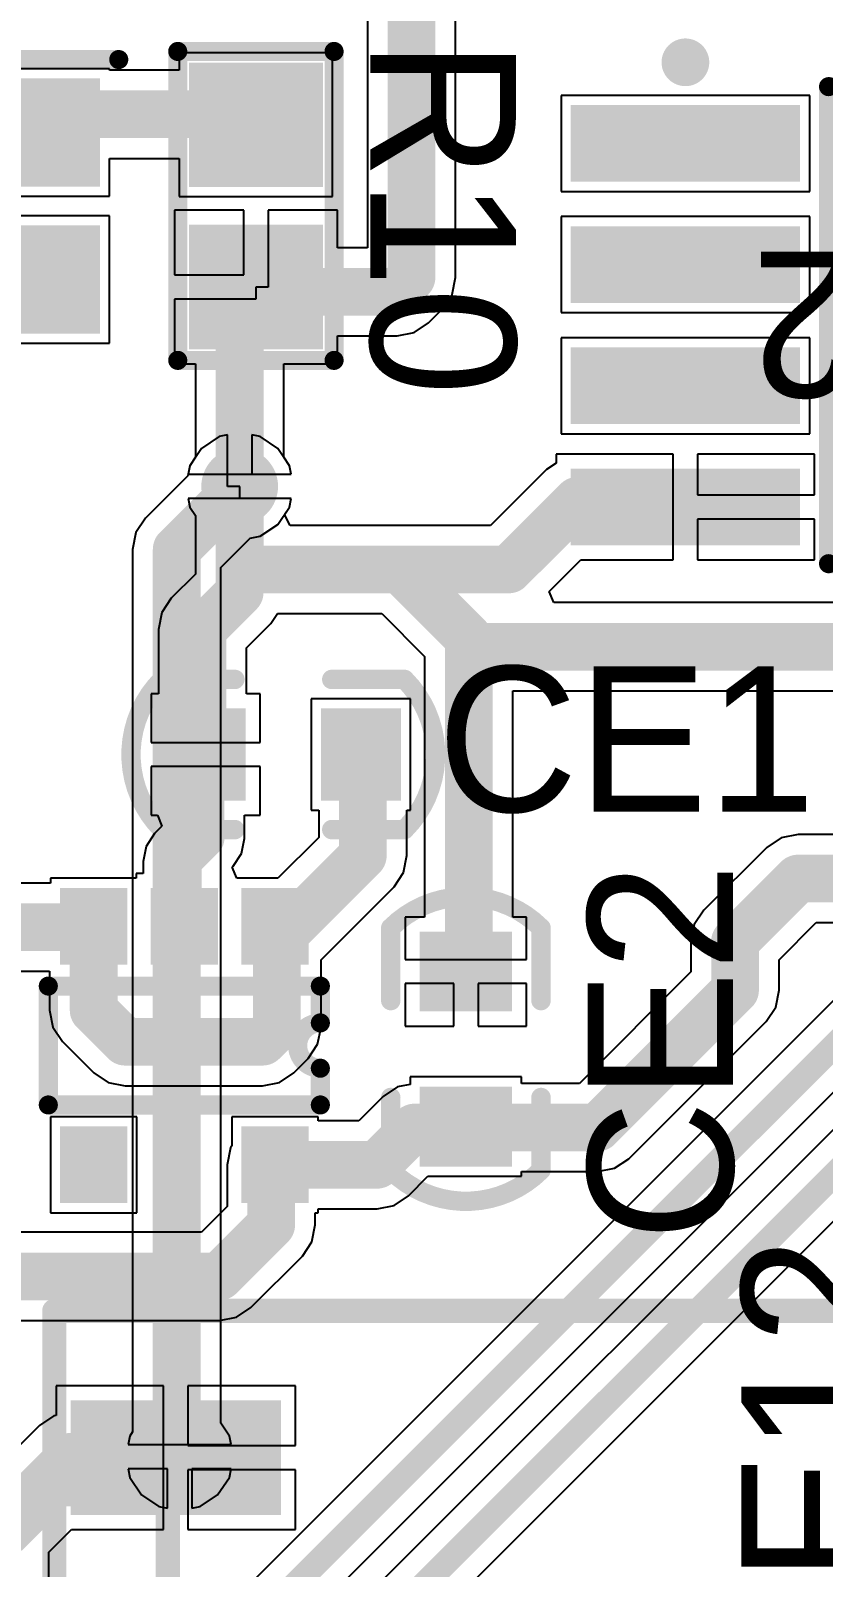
# Model space of a CAD drawing. Extents: x 60 to 151, y 116 to 276.
# Drawn here: x 84.67 to 92.98, y 138.07 to 154.17 of the extents above; entities that cross this region are included whole.
import ezdxf

# ---------------------------------------------------------------- set-up
doc = ezdxf.new("R2010")
doc.units = 0
doc.header["$MEASUREMENT"] = 0
doc.layers.get('0').update_dxf_attribs({"linetype": 'CONTINUOUS'})
for name, color, linetype in [('BOTTOMLAYER', 5, 'CONTINUOUS'), ('BOTTOMSOLDER', 6, 'CONTINUOUS'), ('MECHANICAL13', 56, 'CONTINUOUS'), ('MECHANICAL15', 56, 'CONTINUOUS'), ('MULTILAYER', 9, 'CONTINUOUS'), ('TOPLAYER', 1, 'CONTINUOUS'), ('TOPOVERLAY', 2, 'CONTINUOUS'), ('TOPPASTE', 8, 'CONTINUOUS'), ('TOPSOLDER', 216, 'CONTINUOUS'), ('VIAHOLELAYER', 16, 'CONTINUOUS')]:
    doc.layers.add(name, color=color, linetype=linetype)

# ---------------------------------------------------------------- blocks, each defined once
blk = doc.blocks.new('__8_3')
at = {"layer": 'TOPLAYER'}
for points in [[(-1.605, 3.7), (-2.205, 3.7), (-1.605, 1.5), (-2.205, 1.5)], [(-0.335, 3.7), (-0.935, 3.7), (-0.335, 1.5), (-0.935, 1.5)], [(0.935, 3.7), (0.335, 3.7), (0.935, 1.5), (0.335, 1.5)], [(2.205, 3.7), (1.605, 3.7), (2.205, 1.5), (1.605, 1.5)], [(-1.605, -1.5), (-2.205, -1.5), (-1.605, -3.7), (-2.205, -3.7)], [(-0.335, -1.5), (-0.935, -1.5), (-0.335, -3.7), (-0.935, -3.7)], [(0.935, -1.5), (0.335, -1.5), (0.935, -3.7), (0.335, -3.7)], [(2.205, -1.5), (1.605, -1.5), (2.205, -3.7), (1.605, -3.7)]]:
    blk.add_solid(points, dxfattribs=at)
at = {"layer": 'TOPOVERLAY', "const_width": 0.2}
for points in [[(2.5, 1.1), (-2.5, 1.1)], [(-2.5, 0.367), (-2.5, 1.1)], [(2.5, -1.1), (2.5, 1.1)], [(-2.5, -1.1), (-2.5, -0.367)], [(2.5, -1.1), (-2.5, -1.1)]]:
    blk.add_lwpolyline(points, dxfattribs=at)
at = {"layer": 'TOPOVERLAY'}
for points, const_width in [([(-2.55, 1.1, 1), (-2.45, 1.1, 1)], 0.1), ([(-2.55, 1.1, 1), (-2.45, 1.1, 1)], 0.1), ([(2.45, 1.1, 1), (2.55, 1.1, 1)], 0.1), ([(2.45, 1.1, 1), (2.55, 1.1, 1)], 0.1), ([(-2.55, 0.367, 1), (-2.45, 0.367, 1)], 0.1), ([(-2.55, 0.367, 1), (-2.45, 0.367, 1)], 0.1), ([(-2.55, -0.367, 1), (-2.45, -0.367, 1)], 0.1), ([(-2.55, -0.367, 1), (-2.45, -0.367, 1)], 0.1), ([(-2.55, -1.1, 1), (-2.45, -1.1, 1)], 0.1), ([(-2.55, -1.1, 1), (-2.45, -1.1, 1)], 0.1), ([(2.45, -1.1, 1), (2.55, -1.1, 1)], 0.1), ([(2.45, -1.1, 1), (2.55, -1.1, 1)], 0.1), ([(-2.63, -2.6, 1), (-2.88, -2.6, 1)], 0.25), ([(-2.943, -2.6, 1), (-2.818, -2.6, 1)], 0.125), ([(-2.692, -2.6, 1), (-2.568, -2.6, 1)], 0.125)]:
    blk.add_lwpolyline(points, format="xyb", close=True, dxfattribs=dict(at, const_width=const_width))
at = {"layer": 'TOPOVERLAY', "const_width": 0.2}
blk.add_lwpolyline([(-2.5, 0.367, -1), (-2.5, -0.367)], format="xyb", dxfattribs=at)
at = {"layer": 'TOPPASTE'}
for points in [[(-1.605, 3.7), (-2.205, 3.7), (-1.605, 1.5), (-2.205, 1.5)], [(-0.335, 3.7), (-0.935, 3.7), (-0.335, 1.5), (-0.935, 1.5)], [(0.935, 3.7), (0.335, 3.7), (0.935, 1.5), (0.335, 1.5)], [(2.205, 3.7), (1.605, 3.7), (2.205, 1.5), (1.605, 1.5)], [(-1.605, -1.5), (-2.205, -1.5), (-1.605, -3.7), (-2.205, -3.7)], [(-0.335, -1.5), (-0.935, -1.5), (-0.335, -3.7), (-0.935, -3.7)], [(0.935, -1.5), (0.335, -1.5), (0.935, -3.7), (0.335, -3.7)], [(2.205, -1.5), (1.605, -1.5), (2.205, -3.7), (1.605, -3.7)]]:
    blk.add_solid(points, dxfattribs=at)
at = {"layer": 'TOPSOLDER'}
for points in [[(-1.503, 3.802), (-2.307, 3.802), (-1.503, 1.398), (-2.307, 1.398)], [(-0.233, 3.802), (-1.037, 3.802), (-0.233, 1.398), (-1.037, 1.398)], [(1.037, 3.802), (0.233, 3.802), (1.037, 1.398), (0.233, 1.398)], [(2.307, 3.802), (1.503, 3.802), (2.307, 1.398), (1.503, 1.398)], [(-1.503, -1.398), (-2.307, -1.398), (-1.503, -3.802), (-2.307, -3.802)], [(-0.233, -1.398), (-1.037, -1.398), (-0.233, -3.802), (-1.037, -3.802)], [(1.037, -1.398), (0.233, -1.398), (1.037, -3.802), (0.233, -3.802)], [(2.307, -1.398), (1.503, -1.398), (2.307, -3.802), (1.503, -3.802)]]:
    blk.add_solid(points, dxfattribs=at)
blk = doc.blocks.new('ESP_12_4')
at = {"layer": 'MECHANICAL13', "const_width": 0.254}
for points in [[(16.084, 8.371), (16.084, -15.568)], [(16.084, -15.568), (-0.083, -15.568)]]:
    blk.add_lwpolyline(points, dxfattribs=at)
at = {"layer": 'MECHANICAL13', "const_width": 0.127}
blk.add_lwpolyline([(16.02, -15.568, 1), (16.147, -15.568, 1)], format="xyb", close=True, dxfattribs=at)
blk.add_lwpolyline([(16.02, -15.568, 1), (16.147, -15.568, 1)], format="xyb", close=True, dxfattribs=at)
at = {"layer": 'MECHANICAL15', "const_width": 0.254}
for points in [[(17.272, 8.371), (17.272, -15.568)], [(17.272, -15.568), (-1.27, -15.568)]]:
    blk.add_lwpolyline(points, dxfattribs=at)
at = {"layer": 'MECHANICAL15', "const_width": 0.127}
blk.add_lwpolyline([(17.209, -15.568, 1), (17.336, -15.568, 1)], format="xyb", close=True, dxfattribs=at)
blk.add_lwpolyline([(17.209, -15.568, 1), (17.336, -15.568, 1)], format="xyb", close=True, dxfattribs=at)
at = {"layer": 'TOPLAYER'}
blk.add_solid([(15, -14.53), (17, -14.53), (15, -13.53), (17, -13.53)], dxfattribs=at)
at = {"layer": 'TOPOVERLAY', "const_width": 0.254}
for points in [[(16.084, -14.916), (16.084, -15.568)], [(16.084, -15.568), (-0.083, -15.568)]]:
    blk.add_lwpolyline(points, dxfattribs=at)
at = {"layer": 'TOPOVERLAY', "const_width": 0.127}
for points in [[(16.02, -14.916, 1), (16.147, -14.916, 1)], [(16.02, -15.568, 1), (16.147, -15.568, 1)], [(16.02, -15.568, 1), (16.147, -15.568, 1)]]:
    blk.add_lwpolyline(points, format="xyb", close=True, dxfattribs=at)
at = {"layer": 'TOPPASTE'}
blk.add_solid([(15, -14.53), (17, -14.53), (15, -13.53), (17, -13.53)], dxfattribs=at)
at = {"layer": 'TOPSOLDER'}
blk.add_solid([(14.898, -14.632), (17.102, -14.632), (14.898, -13.428), (17.102, -13.428)], dxfattribs=at)
blk = doc.blocks.new('____23_5_6')
at = {"layer": 'TOPLAYER'}
for points in [[(-0.3, -0.25), (0.3, -0.25), (-0.3, 0.25), (0.3, 0.25)], [(2.2, -0.25), (2.8, -0.25), (2.2, 0.25), (2.8, 0.25)], [(-0.3, -1.2), (0.3, -1.2), (-0.3, -0.7), (0.3, -0.7)], [(-0.3, -2.15), (0.3, -2.15), (-0.3, -1.65), (0.3, -1.65)], [(2.2, -2.15), (2.8, -2.15), (2.2, -1.65), (2.8, -1.65)]]:
    blk.add_solid(points, dxfattribs=at)
at = {"layer": 'TOPOVERLAY', "const_width": 0.2}
for points in [[(1.013, 0.475), (0.627, 0.475)], [(0.627, -2.375), (0.627, 0.475)], [(1.873, 0.475), (1.488, 0.475)], [(1.873, -2.375), (1.873, 0.475)], [(1.873, -2.375), (0.627, -2.375)]]:
    blk.add_lwpolyline(points, dxfattribs=at)
at = {"layer": 'TOPOVERLAY', "const_width": 0.1}
for points in [[(0.577, 0.475, 1), (0.677, 0.475, 1)], [(0.577, 0.475, 1), (0.677, 0.475, 1)], [(0.963, 0.475, 1), (1.063, 0.475, 1)], [(0.963, 0.475, 1), (1.063, 0.475, 1)], [(1.438, 0.475, 1), (1.538, 0.475, 1)], [(1.438, 0.475, 1), (1.538, 0.475, 1)], [(1.823, 0.475, 1), (1.923, 0.475, 1)], [(1.823, 0.475, 1), (1.923, 0.475, 1)], [(0.577, -2.375, 1), (0.677, -2.375, 1)], [(0.577, -2.375, 1), (0.677, -2.375, 1)], [(1.823, -2.375, 1), (1.923, -2.375, 1)], [(1.823, -2.375, 1), (1.923, -2.375, 1)]]:
    blk.add_lwpolyline(points, format="xyb", close=True, dxfattribs=at)
at = {"layer": 'TOPOVERLAY', "const_width": 0.2}
blk.add_lwpolyline([(1.488, 0.475, -1), (1.013, 0.475)], format="xyb", dxfattribs=at)
at = {"layer": 'TOPPASTE'}
for points in [[(-0.3, -0.25), (0.3, -0.25), (-0.3, 0.25), (0.3, 0.25)], [(2.2, -0.25), (2.8, -0.25), (2.2, 0.25), (2.8, 0.25)], [(-0.3, -1.2), (0.3, -1.2), (-0.3, -0.7), (0.3, -0.7)], [(-0.3, -2.15), (0.3, -2.15), (-0.3, -1.65), (0.3, -1.65)], [(2.2, -2.15), (2.8, -2.15), (2.2, -1.65), (2.8, -1.65)]]:
    blk.add_solid(points, dxfattribs=at)
at = {"layer": 'TOPSOLDER'}
for points in [[(-0.402, -0.352), (0.402, -0.352), (-0.402, 0.352), (0.402, 0.352)], [(2.098, -0.352), (2.902, -0.352), (2.098, 0.352), (2.902, 0.352)], [(-0.402, -1.302), (0.402, -1.302), (-0.402, -0.598), (0.402, -0.598)], [(-0.402, -2.252), (0.402, -2.252), (-0.402, -1.548), (0.402, -1.548)], [(2.098, -2.252), (2.902, -2.252), (2.098, -1.548), (2.902, -1.548)]]:
    blk.add_solid(points, dxfattribs=at)
blk = doc.blocks.new('0603__9')
at = {"layer": 'TOPLAYER'}
for points in [[(0.446, 0.463), (-0.484, 0.463), (0.446, -0.517), (-0.484, -0.517)], [(1.986, 0.463), (1.056, 0.463), (1.986, -0.517), (1.056, -0.517)]]:
    blk.add_solid(points, dxfattribs=at)
at = {"layer": 'TOPOVERLAY', "const_width": 0.2}
blk.add_lwpolyline([(-0.784, -0.817), (-0.784, 0.763)], dxfattribs=at)
at = {"layer": 'TOPOVERLAY', "const_width": 0.1}
for points in [[(-0.834, 0.763, 1), (-0.734, 0.763, 1)], [(-0.834, -0.817, 1), (-0.734, -0.817, 1)]]:
    blk.add_lwpolyline(points, format="xyb", close=True, dxfattribs=at)
at = {"layer": 'TOPPASTE'}
for points in [[(0.446, 0.463), (-0.484, 0.463), (0.446, -0.517), (-0.484, -0.517)], [(1.986, 0.463), (1.056, 0.463), (1.986, -0.517), (1.056, -0.517)]]:
    blk.add_solid(points, dxfattribs=at)
at = {"layer": 'TOPSOLDER'}
for points in [[(0.548, 0.565), (-0.586, 0.565), (0.548, -0.619), (-0.586, -0.619)], [(2.088, 0.565), (0.954, 0.565), (2.088, -0.619), (0.954, -0.619)]]:
    blk.add_solid(points, dxfattribs=at)
blk = doc.blocks.new('0603__16')
at = {"layer": 'TOPLAYER'}
for points in [[(-0.55, -0.6), (0.55, -0.6), (-0.55, 0.6), (0.55, 0.6)], [(1.15, -0.6), (2.25, -0.6), (1.15, 0.6), (2.25, 0.6)]]:
    blk.add_solid(points, dxfattribs=at)
at = {"layer": 'TOPOVERLAY', "const_width": 0.2}
for points in [[(2.469, 0.819), (-0.769, 0.819)], [(-0.769, -0.819), (-0.769, 0.819)], [(2.469, -0.819), (2.469, 0.819)], [(2.469, -0.819), (-0.769, -0.819)]]:
    blk.add_lwpolyline(points, dxfattribs=at)
at = {"layer": 'TOPOVERLAY', "const_width": 0.1}
for points in [[(-0.819, 0.819, 1), (-0.719, 0.819, 1)], [(-0.819, 0.819, 1), (-0.719, 0.819, 1)], [(2.419, 0.819, 1), (2.519, 0.819, 1)], [(2.419, 0.819, 1), (2.519, 0.819, 1)], [(-0.819, -0.819, 1), (-0.719, -0.819, 1)], [(-0.819, -0.819, 1), (-0.719, -0.819, 1)], [(2.419, -0.819, 1), (2.519, -0.819, 1)], [(2.419, -0.819, 1), (2.519, -0.819, 1)]]:
    blk.add_lwpolyline(points, format="xyb", close=True, dxfattribs=at)
at = {"layer": 'TOPPASTE'}
for points in [[(-0.55, -0.6), (0.55, -0.6), (-0.55, 0.6), (0.55, 0.6)], [(1.15, -0.6), (2.25, -0.6), (1.15, 0.6), (2.25, 0.6)]]:
    blk.add_solid(points, dxfattribs=at)
at = {"layer": 'TOPSOLDER'}
for points in [[(-0.652, -0.702), (0.652, -0.702), (-0.652, 0.702), (0.652, 0.702)], [(1.048, -0.702), (2.352, -0.702), (1.048, 0.702), (2.352, 0.702)]]:
    blk.add_solid(points, dxfattribs=at)
blk = doc.blocks.new('0603__28')
at = {"layer": 'TOPLAYER'}
for points in [[(-0.317, -0.381), (0.318, -0.381), (-0.317, 0.381), (0.318, 0.381)], [(1.308, -0.381), (1.943, -0.381), (1.308, 0.381), (1.943, 0.381)]]:
    blk.add_solid(points, dxfattribs=at)
at = {"layer": 'TOPOVERLAY', "const_width": 0.203}
for points in [[(-0.457, -0.787, -0.414214), (-0.457, 0.787)], [(2.083, 0.787, -0.414214), (2.083, -0.787)]]:
    blk.add_lwpolyline(points, format="xyb", dxfattribs=at)
for points in [[(-0.457, 0.787), (0.305, 0.787)], [(1.321, 0.787), (2.083, 0.787)], [(-0.457, -0.787), (0.305, -0.787)], [(1.321, -0.787), (2.083, -0.787)]]:
    blk.add_lwpolyline(points, dxfattribs=at)
at = {"layer": 'TOPOVERLAY', "const_width": 0.102}
for points in [[(-0.508, 0.787, 1), (-0.406, 0.787, 1)], [(-0.508, 0.787, 1), (-0.406, 0.787, 1)], [(0.254, 0.787, 1), (0.356, 0.787, 1)], [(1.27, 0.787, 1), (1.372, 0.787, 1)], [(2.032, 0.787, 1), (2.134, 0.787, 1)], [(2.032, 0.787, 1), (2.134, 0.787, 1)], [(-0.508, -0.787, 1), (-0.406, -0.787, 1)], [(-0.508, -0.787, 1), (-0.406, -0.787, 1)], [(0.254, -0.787, 1), (0.356, -0.787, 1)], [(1.27, -0.787, 1), (1.372, -0.787, 1)], [(2.032, -0.787, 1), (2.134, -0.787, 1)], [(2.032, -0.787, 1), (2.134, -0.787, 1)]]:
    blk.add_lwpolyline(points, format="xyb", close=True, dxfattribs=at)
at = {"layer": 'TOPPASTE'}
for points in [[(-0.317, -0.381), (0.318, -0.381), (-0.317, 0.381), (0.318, 0.381)], [(1.308, -0.381), (1.943, -0.381), (1.308, 0.381), (1.943, 0.381)]]:
    blk.add_solid(points, dxfattribs=at)
at = {"layer": 'TOPSOLDER'}
for points in [[(-0.419, -0.483), (0.419, -0.483), (-0.419, 0.483), (0.419, 0.483)], [(1.207, -0.483), (2.045, -0.483), (1.207, 0.483), (2.045, 0.483)]]:
    blk.add_solid(points, dxfattribs=at)
blk = doc.blocks.new('0603__29')
at = {"layer": 'TOPLAYER'}
for points in [[(-0.318, -0.381), (0.317, -0.381), (-0.318, 0.381), (0.317, 0.381)], [(1.308, -0.381), (1.943, -0.381), (1.308, 0.381), (1.943, 0.381)]]:
    blk.add_solid(points, dxfattribs=at)
at = {"layer": 'TOPOVERLAY', "const_width": 0.203}
for points in [[(-0.457, -0.787, -0.414214), (-0.457, 0.787)], [(2.083, 0.787, -0.414214), (2.083, -0.787)]]:
    blk.add_lwpolyline(points, format="xyb", dxfattribs=at)
for points in [[(0.305, 0.787), (-0.457, 0.787)], [(2.083, 0.787), (1.321, 0.787)], [(0.305, -0.787), (-0.457, -0.787)], [(2.083, -0.787), (1.321, -0.787)]]:
    blk.add_lwpolyline(points, dxfattribs=at)
at = {"layer": 'TOPOVERLAY', "const_width": 0.102}
for points in [[(-0.508, 0.787, 1), (-0.406, 0.787, 1)], [(-0.508, 0.787, 1), (-0.406, 0.787, 1)], [(0.254, 0.787, 1), (0.356, 0.787, 1)], [(1.27, 0.787, 1), (1.372, 0.787, 1)], [(2.032, 0.787, 1), (2.134, 0.787, 1)], [(2.032, 0.787, 1), (2.134, 0.787, 1)], [(-0.508, -0.787, 1), (-0.406, -0.787, 1)], [(-0.508, -0.787, 1), (-0.406, -0.787, 1)], [(0.254, -0.787, 1), (0.356, -0.787, 1)], [(1.27, -0.787, 1), (1.372, -0.787, 1)], [(2.032, -0.787, 1), (2.134, -0.787, 1)], [(2.032, -0.787, 1), (2.134, -0.787, 1)]]:
    blk.add_lwpolyline(points, format="xyb", close=True, dxfattribs=at)
at = {"layer": 'TOPPASTE'}
for points in [[(-0.318, -0.381), (0.317, -0.381), (-0.318, 0.381), (0.317, 0.381)], [(1.308, -0.381), (1.943, -0.381), (1.308, 0.381), (1.943, 0.381)]]:
    blk.add_solid(points, dxfattribs=at)
at = {"layer": 'TOPSOLDER'}
for points in [[(-0.419, -0.483), (0.419, -0.483), (-0.419, 0.483), (0.419, 0.483)], [(1.206, -0.483), (2.045, -0.483), (1.206, 0.483), (2.045, 0.483)]]:
    blk.add_solid(points, dxfattribs=at)

msp = doc.modelspace()

# ---------------------------------------------------------------- linework, layer by layer
at = {"layer": 'BOTTOMLAYER'}
for p, q in [((86.735, 149.936), (86.646, 149.918)), ((86.735, 149.396), (86.735, 149.936)), ((87.078, 149.918), (86.989, 149.936)), ((86.989, 149.936), (86.989, 149.523)), ((86.463, 149.795), (86.34, 149.612)), ((86.646, 149.918), (86.463, 149.795)), ((87.261, 149.795), (87.078, 149.918)), ((87.384, 149.612), (87.261, 149.795)), ((86.34, 149.612), (86.319, 149.507)), ((87.402, 149.523), (87.384, 149.612)), ((86.319, 149.507), (85.875, 149.063)), ((86.989, 149.523), (87.402, 149.523)), ((86.862, 149.396), (86.735, 149.396)), ((86.862, 149.269), (86.862, 149.396)), ((87.402, 149.269), (86.862, 149.269)), ((87.261, 148.997), (87.384, 149.18)), ((87.384, 149.18), (87.402, 149.269)), ((85.875, 149.063), (85.775, 148.913)), ((87.078, 148.874), (87.261, 148.997)), ((85.775, 148.913), (85.74, 148.736)), ((86.664, 148.545), (86.973, 148.853)), ((86.973, 148.853), (87.078, 148.874)), ((85.74, 148.736), (85.74, 148.736)), ((85.74, 148.736), (85.74, 139.487)), ((86.664, 139.577), (86.664, 148.545)), ((93.422, 144.347), (86.322, 137.246)), ((86.902, 136.865), (94.002, 143.966)), ((94.292, 143.867), (87.312, 136.886)), ((87.892, 136.505), (94.872, 143.486)), ((85.74, 139.487), (85.71, 139.442)), ((86.754, 139.442), (86.664, 139.577)), ((85.71, 139.442), (85.692, 139.353)), ((85.692, 139.353), (86.772, 139.353)), ((86.772, 139.353), (86.754, 139.442)), ((86.105, 139.099), (85.692, 139.099)), ((85.692, 139.099), (85.71, 139.01)), ((85.71, 139.01), (85.833, 138.827)), ((86.105, 138.686), (86.105, 139.099)), ((86.772, 139.099), (86.359, 139.099)), ((86.359, 139.099), (86.359, 138.686)), ((86.631, 138.827), (86.754, 139.01)), ((86.754, 139.01), (86.772, 139.099)), ((85.833, 138.827), (86.016, 138.704)), ((86.448, 138.704), (86.631, 138.827)), ((86.016, 138.704), (86.105, 138.686)), ((86.359, 138.686), (86.448, 138.704))]:
    msp.add_line(p, q, dxfattribs=at)
for points, const_width in [([(86.202, 148.736), (86.862, 149.396)], 0.5), ([(86.202, 139.196), (86.202, 148.736)], 0.5), ([(86.562, 137.006), (93.762, 144.206)], 0.26), ([(87.552, 136.646), (94.632, 143.726)], 0.26), ([(86.202, 139.196), (86.232, 139.166)], 0.5)]:
    msp.add_lwpolyline(points, dxfattribs=dict(at, const_width=const_width))
for points, const_width in [([(86.712, 149.396, 1), (87.012, 149.396, 1)], 0.3), ([(86.737, 149.396, 1), (86.987, 149.396, 1)], 0.25), ([(86.077, 148.736, 1), (86.327, 148.736, 1)], 0.25), ([(86.077, 148.736, 1), (86.327, 148.736, 1)], 0.25), ([(86.082, 139.226, 1), (86.382, 139.226, 1)], 0.3), ([(86.077, 139.196, 1), (86.327, 139.196, 1)], 0.25), ([(86.077, 139.196, 1), (86.327, 139.196, 1)], 0.25), ([(86.107, 139.166, 1), (86.357, 139.166, 1)], 0.25)]:
    msp.add_lwpolyline(points, format="xyb", close=True, dxfattribs=dict(at, const_width=const_width))
at = {"layer": 'BOTTOMSOLDER', "const_width": 0.402}
for points in [[(86.661, 149.396, 1), (87.063, 149.396, 1)], [(86.031, 139.226, 1), (86.433, 139.226, 1)]]:
    msp.add_lwpolyline(points, format="xyb", close=True, dxfattribs=at)
at = {"layer": 'MULTILAYER', "const_width": 0.3}
for points in [[(86.712, 149.396, 1), (87.012, 149.396, 1)], [(86.082, 139.226, 1), (86.382, 139.226, 1)]]:
    msp.add_lwpolyline(points, format="xyb", close=True, dxfattribs=at)
at = {"layer": 'TOPLAYER'}
for p, q in [((89.124, 151.586), (89.124, 156.896)), ((88.2, 156.705), (88.2, 151.898)), ((87.835, 153.939), (86.229, 153.939)), ((86.229, 153.939), (86.229, 153.758)), ((87.835, 152.433), (87.835, 153.939)), ((85.498, 153.773), (84.112, 153.773)), ((85.498, 153.758), (85.498, 153.773)), ((86.229, 153.758), (85.498, 153.758)), ((92.835, 153.494), (90.229, 153.494)), ((90.229, 153.494), (90.229, 152.488)), ((92.835, 152.488), (92.835, 153.494)), ((85.498, 152.437), (85.498, 152.834)), ((85.498, 152.834), (86.229, 152.834)), ((86.229, 152.834), (86.229, 152.433)), ((84.112, 152.437), (85.498, 152.437)), ((86.229, 152.433), (87.835, 152.433)), ((90.229, 152.488), (92.835, 152.488)), ((85.498, 152.233), (84.112, 152.233)), ((85.498, 150.897), (85.498, 152.233)), ((86.905, 152.29), (86.178, 152.29)), ((86.178, 152.29), (86.178, 151.613)), ((86.905, 151.613), (86.905, 152.29)), ((87.886, 152.29), (87.159, 152.29)), ((87.159, 152.29), (87.159, 151.486)), ((87.886, 151.898), (87.886, 152.29)), ((92.835, 152.224), (90.229, 152.224)), ((90.229, 152.224), (90.229, 151.218)), ((92.835, 151.218), (92.835, 152.224)), ((88.2, 151.898), (87.886, 151.898)), ((86.178, 151.613), (86.905, 151.613)), ((89.089, 151.409), (89.124, 151.586)), ((87.159, 151.486), (87.032, 151.486)), ((87.032, 151.486), (87.032, 151.359)), ((88.989, 151.259), (89.089, 151.409)), ((87.032, 151.359), (86.178, 151.359)), ((86.178, 151.359), (86.178, 150.682)), ((88.839, 151.109), (88.989, 151.259)), ((88.989, 151.259), (88.989, 151.259)), ((88.689, 151.009), (88.839, 151.109)), ((90.229, 151.218), (92.835, 151.218)), ((87.886, 150.682), (87.886, 150.974)), ((87.886, 150.974), (88.512, 150.974)), ((88.512, 150.974), (88.689, 151.009)), ((88.512, 150.974), (88.512, 150.974)), ((92.835, 150.954), (90.229, 150.954)), ((90.229, 150.954), (90.229, 149.948)), ((92.835, 149.948), (92.835, 150.954)), ((84.112, 150.897), (85.498, 150.897)), ((86.178, 150.682), (86.4, 150.682)), ((86.4, 150.682), (86.4, 149.702)), ((87.324, 149.702), (87.324, 150.682)), ((87.324, 150.682), (87.886, 150.682)), ((90.229, 149.948), (92.835, 149.948)), ((86.34, 149.612), (86.322, 149.523)), ((86.4, 149.702), (86.34, 149.612)), ((87.384, 149.612), (87.324, 149.702)), ((87.402, 149.523), (87.384, 149.612)), ((90.178, 149.641), (90.075, 149.573)), ((91.405, 149.735), (90.178, 149.735)), ((90.178, 149.735), (90.178, 149.641)), ((91.405, 149.181), (91.405, 149.735)), ((92.886, 149.735), (91.659, 149.735)), ((91.659, 149.735), (91.659, 149.308)), ((92.886, 149.308), (92.886, 149.735)), ((86.322, 149.523), (87.402, 149.523)), ((90.075, 149.573), (89.491, 148.988)), ((91.659, 149.308), (92.886, 149.308)), ((87.402, 149.269), (86.322, 149.269)), ((86.322, 149.269), (86.34, 149.18)), ((86.34, 149.18), (86.4, 149.09)), ((87.331, 149.1), (87.384, 149.18)), ((87.384, 149.18), (87.402, 149.269)), ((91.405, 148.627), (91.405, 149.181)), ((86.4, 149.09), (86.4, 148.477)), ((87.39, 148.988), (87.331, 149.1)), ((88.542, 148.988), (87.39, 148.988)), ((89.491, 148.988), (88.542, 148.988)), ((88.542, 148.988), (88.542, 148.988)), ((88.542, 148.988), (88.542, 148.988)), ((92.886, 149.054), (91.659, 149.054)), ((91.659, 149.054), (91.659, 148.627)), ((92.886, 148.627), (92.886, 149.054)), ((90.105, 148.295), (90.436, 148.627)), ((90.436, 148.627), (91.405, 148.627)), ((91.659, 148.627), (92.886, 148.627)), ((86.4, 148.477), (86.145, 148.223)), ((86.145, 148.223), (86.045, 148.073)), ((90.153, 148.178), (90.105, 148.295)), ((100.632, 148.178), (90.153, 148.178)), ((86.045, 148.073), (86.01, 147.896)), ((87.189, 147.959), (87.259, 148.064)), ((87.259, 148.064), (88.351, 148.064)), ((88.351, 148.064), (88.8, 147.615)), ((86.01, 147.896), (86.01, 147.896)), ((86.01, 147.896), (86.01, 147.221)), ((86.934, 147.705), (87.189, 147.959)), ((86.934, 147.221), (86.934, 147.705)), ((88.8, 147.615), (88.8, 144.883)), ((86.01, 147.221), (85.935, 147.221)), ((85.935, 147.221), (85.935, 146.713)), ((87.078, 147.221), (86.934, 147.221)), ((87.078, 146.713), (87.078, 147.221)), ((89.724, 144.883), (89.724, 147.254)), ((89.724, 147.254), (100.471, 147.254)), ((88.653, 147.17), (87.611, 147.17)), ((87.611, 147.17), (87.611, 146.002)), ((88.653, 146.002), (88.653, 147.17)), ((85.935, 146.713), (87.078, 146.713)), ((87.078, 146.459), (85.935, 146.459)), ((85.935, 146.459), (85.935, 145.951)), ((87.078, 145.951), (87.078, 146.459)), ((85.935, 145.951), (86, 145.951)), ((86, 145.951), (86.048, 145.834)), ((86.913, 145.706), (86.913, 145.951)), ((86.913, 145.951), (87.078, 145.951)), ((87.611, 146.002), (87.69, 146.002)), ((87.69, 146.002), (87.69, 145.717)), ((88.614, 145.526), (88.614, 146.002)), ((88.614, 146.002), (88.653, 146.002)), ((85.971, 145.757), (85.882, 145.623)), ((86.048, 145.834), (85.971, 145.757)), ((92.712, 145.748), (92.535, 145.713)), ((93.448, 145.748), (92.712, 145.748)), ((92.712, 145.748), (92.712, 145.748)), ((85.882, 145.623), (85.851, 145.466)), ((86.882, 145.549), (86.913, 145.706)), ((87.69, 145.717), (87.262, 145.289)), ((92.385, 145.613), (91.725, 144.953)), ((92.535, 145.713), (92.385, 145.613)), ((85.851, 145.466), (85.851, 145.34)), ((86.793, 145.415), (86.882, 145.549)), ((88.579, 145.349), (88.614, 145.526)), ((88.614, 145.526), (88.614, 145.526)), ((85.778, 145.289), (84.879, 145.289)), ((84.879, 145.289), (84.879, 145.238)), ((85.851, 145.34), (85.778, 145.34)), ((85.778, 145.34), (85.778, 145.289)), ((86.784, 145.407), (86.793, 145.415)), ((86.833, 145.289), (86.784, 145.407)), ((87.262, 145.289), (86.833, 145.289)), ((88.479, 145.199), (88.579, 145.349)), ((84.879, 145.238), (84.269, 145.238)), ((87.714, 144.435), (88.479, 145.199)), ((88.479, 145.199), (88.479, 145.199)), ((91.725, 144.953), (91.625, 144.803)), ((88.8, 144.883), (88.597, 144.883)), ((88.597, 144.883), (88.597, 144.439)), ((89.867, 144.883), (89.724, 144.883)), ((89.867, 144.439), (89.867, 144.883)), ((91.625, 144.803), (91.59, 144.626)), ((92.514, 144.435), (92.903, 144.824)), ((92.903, 144.824), (93.448, 144.824)), ((91.59, 144.626), (91.59, 144.626)), ((91.59, 144.626), (91.59, 144.307)), ((84.181, 144.314), (84.87, 144.314)), ((84.87, 144.314), (84.87, 143.906)), ((87.714, 143.726), (87.714, 144.435)), ((88.597, 144.439), (89.867, 144.439)), ((91.59, 144.307), (90.421, 143.138)), ((92.514, 144.116), (92.514, 144.435)), ((89.105, 144.185), (88.597, 144.185)), ((88.597, 144.185), (88.597, 143.74)), ((89.105, 143.74), (89.105, 144.185)), ((89.867, 144.185), (89.359, 144.185)), ((89.359, 144.185), (89.359, 143.74)), ((89.867, 143.74), (89.867, 144.185)), ((92.479, 143.939), (92.514, 144.116)), ((92.514, 144.116), (92.514, 144.116)), ((84.87, 143.906), (84.87, 143.906)), ((84.87, 143.906), (84.905, 143.729)), ((92.379, 143.789), (92.479, 143.939)), ((92.479, 143.939), (92.479, 143.939)), ((92.479, 143.939), (92.479, 143.939)), ((84.905, 143.729), (85.005, 143.579)), ((87.679, 143.549), (87.714, 143.726)), ((88.597, 143.74), (89.105, 143.74)), ((89.359, 143.74), (89.867, 143.74)), ((90.939, 142.349), (92.379, 143.789)), ((92.379, 143.789), (92.379, 143.789)), ((85.005, 143.579), (85.335, 143.249)), ((87.579, 143.399), (87.679, 143.549)), ((87.429, 143.249), (87.579, 143.399)), ((87.579, 143.399), (87.579, 143.399)), ((85.335, 143.249), (85.485, 143.149)), ((87.279, 143.149), (87.429, 143.249)), ((89.816, 143.207), (88.648, 143.207)), ((88.648, 143.207), (88.648, 143.129)), ((89.816, 143.138), (89.816, 143.207)), ((85.485, 143.149), (85.662, 143.114)), ((85.662, 143.114), (85.662, 143.114)), ((85.662, 143.114), (87.102, 143.114)), ((87.102, 143.114), (87.279, 143.149)), ((87.102, 143.114), (87.102, 143.114)), ((88.515, 143.103), (88.365, 143.003)), ((88.572, 143.114), (88.515, 143.103)), ((88.648, 143.129), (88.572, 143.114)), ((90.421, 143.138), (89.816, 143.138)), ((88.365, 143.003), (88.111, 142.748)), ((88.365, 143.003), (88.365, 143.003)), ((85.785, 142.789), (84.879, 142.789)), ((84.879, 142.789), (84.879, 141.783)), ((85.785, 141.783), (85.785, 142.789)), ((87.685, 142.789), (86.779, 142.789)), ((86.779, 142.789), (86.779, 142.483)), ((87.685, 142.748), (87.685, 142.789)), ((88.111, 142.748), (87.685, 142.748)), ((86.765, 142.463), (86.73, 142.286)), ((86.779, 142.483), (86.765, 142.463)), ((86.73, 142.286), (86.73, 141.847)), ((89.816, 142.165), (89.816, 142.214)), ((89.816, 142.214), (90.612, 142.214)), ((90.612, 142.214), (90.789, 142.249)), ((90.612, 142.214), (90.612, 142.214)), ((90.789, 142.249), (90.939, 142.349)), ((88.629, 141.959), (88.835, 142.165)), ((88.835, 142.165), (89.816, 142.165)), ((88.479, 141.859), (88.629, 141.959)), ((84.879, 141.783), (85.785, 141.783)), ((86.73, 141.847), (86.461, 141.578)), ((87.654, 141.656), (87.654, 141.783)), ((87.654, 141.783), (87.685, 141.783)), ((87.685, 141.783), (87.685, 141.824)), ((87.685, 141.824), (88.302, 141.824)), ((88.302, 141.824), (88.479, 141.859)), ((88.302, 141.824), (88.302, 141.824)), ((86.461, 141.578), (84.012, 141.578)), ((87.619, 141.479), (87.654, 141.656)), ((87.654, 141.656), (87.654, 141.656)), ((87.519, 141.329), (87.619, 141.479)), ((86.979, 140.789), (87.519, 141.329)), ((86.829, 140.689), (86.979, 140.789)), ((84.203, 140.654), (86.652, 140.654)), ((86.652, 140.654), (86.829, 140.689)), ((86.652, 140.654), (86.652, 140.654)), ((86.065, 139.97), (84.938, 139.97)), ((84.938, 139.97), (84.938, 139.657)), ((86.065, 139.216), (86.065, 139.97)), ((87.446, 139.97), (86.319, 139.97)), ((86.319, 139.97), (86.319, 139.343)), ((87.446, 139.343), (87.446, 139.97)), ((84.915, 139.653), (84.765, 139.553)), ((84.938, 139.657), (84.915, 139.653)), ((84.765, 139.553), (84.075, 138.863)), ((84.765, 139.553), (84.765, 139.553)), ((86.319, 139.343), (87.446, 139.343)), ((86.065, 138.462), (86.065, 139.216)), ((87.446, 139.089), (86.319, 139.089)), ((86.319, 139.089), (86.319, 138.462)), ((87.446, 138.462), (87.446, 139.089)), ((84.864, 138.225), (85.101, 138.462)), ((85.101, 138.462), (86.065, 138.462)), ((86.319, 138.462), (87.446, 138.462)), ((84.864, 137.969), (84.864, 138.225))]:
    msp.add_line(p, q, dxfattribs=at)
for points, const_width in [([(88.662, 151.586), (88.662, 156.896)], 0.5), ([(84.852, 153.086), (85.062, 153.296)], 0.5), ([(85.062, 153.296), (87.012, 153.296)], 0.5), ([(78.222, 151.586), (84.852, 151.586)], 0.8), ([(88.512, 151.436), (88.662, 151.586)], 0.5), ([(86.862, 151.256), (87.042, 151.436)], 0.5), ([(87.012, 151.436), (88.512, 151.436)], 0.5), ([(86.862, 149.396), (86.862, 151.256)], 0.5), ([(86.862, 148.286), (86.862, 149.366)], 0.5), ([(89.682, 148.526), (90.402, 149.246)], 0.5), ([(90.402, 149.246), (91.542, 149.246)], 0.5), ([(86.862, 148.526), (89.682, 148.526)], 0.5), ([(88.542, 148.526), (89.262, 147.806)], 0.5), ([(86.472, 147.896), (86.862, 148.286)], 0.5), ([(86.472, 146.696), (86.472, 147.896)], 0.5), ([(89.262, 144.326), (89.262, 147.806)], 0.5), ([(89.262, 147.716), (100.632, 147.716)], 0.5), ([(88.152, 145.526), (88.152, 146.636)], 0.5), ([(86.502, 145.706), (86.502, 146.546)], 0.4), ([(86.262, 145.466), (86.502, 145.706)], 0.4), ([(87.372, 144.746), (88.152, 145.526)], 0.5), ([(86.262, 144.806), (86.262, 145.466)], 0.4), ([(92.052, 144.626), (92.712, 145.286)], 0.5), ([(92.712, 145.286), (96.462, 145.286)], 0.5), ([(83.832, 144.776), (85.302, 144.776)], 0.5), ([(85.302, 144.776), (85.332, 144.806)], 0.5), ([(85.332, 143.906), (85.332, 144.806)], 0.5), ([(87.222, 144.746), (87.372, 144.746)], 0.5), ([(87.252, 144.746), (87.262, 144.756)], 0.5), ([(87.252, 143.726), (87.252, 144.746)], 0.5), ([(92.052, 144.116), (92.052, 144.626)], 0.5), ([(90.612, 142.676), (92.052, 144.116)], 0.5), ([(85.332, 143.906), (85.662, 143.576)], 0.5), ([(87.102, 143.576), (87.252, 143.726)], 0.5), ([(85.662, 143.576), (87.102, 143.576)], 0.5), ([(88.302, 142.286), (88.692, 142.676)], 0.5), ([(88.692, 142.676), (90.612, 142.676)], 0.5), ([(87.192, 141.656), (87.192, 142.286)], 0.5), ([(87.232, 142.286), (88.302, 142.286)], 0.5), ([(86.652, 141.116), (87.192, 141.656)], 0.5), ([(84.012, 141.116), (86.652, 141.116)], 0.5), ([(84.402, 138.536), (85.092, 139.226)], 0.5), ([(85.092, 139.226), (86.202, 139.226)], 0.5), ([(84.402, 138.416), (84.942, 138.956)], 0.5), ([(84.942, 138.956), (86.082, 138.956)], 0.5)]:
    msp.add_lwpolyline(points, dxfattribs=dict(at, const_width=const_width))
for points, const_width in [([(84.937, 153.296, 1), (85.187, 153.296, 1)], 0.25), ([(84.937, 153.296, 1), (85.187, 153.296, 1)], 0.25), ([(86.887, 153.296, 1), (87.137, 153.296, 1)], 0.25), ([(84.727, 153.086, 1), (84.977, 153.086, 1)], 0.25), ([(84.652, 151.586, 1), (85.052, 151.586, 1)], 0.4), ([(88.537, 151.586, 1), (88.787, 151.586, 1)], 0.25), ([(88.537, 151.586, 1), (88.787, 151.586, 1)], 0.25), ([(86.887, 151.436, 1), (87.137, 151.436, 1)], 0.25), ([(86.917, 151.436, 1), (87.167, 151.436, 1)], 0.25), ([(88.387, 151.436, 1), (88.637, 151.436, 1)], 0.25), ([(88.387, 151.436, 1), (88.637, 151.436, 1)], 0.25), ([(86.737, 151.256, 1), (86.987, 151.256, 1)], 0.25), ([(86.737, 151.256, 1), (86.987, 151.256, 1)], 0.25), ([(86.712, 149.396, 1), (87.012, 149.396, 1)], 0.3), ([(86.737, 149.396, 1), (86.987, 149.396, 1)], 0.25), ([(86.737, 149.366, 1), (86.987, 149.366, 1)], 0.25), ([(90.277, 149.246, 1), (90.527, 149.246, 1)], 0.25), ([(90.277, 149.246, 1), (90.527, 149.246, 1)], 0.25), ([(91.417, 149.246, 1), (91.667, 149.246, 1)], 0.25), ([(86.737, 148.526, 1), (86.987, 148.526, 1)], 0.25), ([(88.417, 148.526, 1), (88.667, 148.526, 1)], 0.25), ([(89.557, 148.526, 1), (89.807, 148.526, 1)], 0.25), ([(89.557, 148.526, 1), (89.807, 148.526, 1)], 0.25), ([(86.737, 148.286, 1), (86.987, 148.286, 1)], 0.25), ([(86.737, 148.286, 1), (86.987, 148.286, 1)], 0.25), ([(86.347, 147.896, 1), (86.597, 147.896, 1)], 0.25), ([(86.347, 147.896, 1), (86.597, 147.896, 1)], 0.25), ([(89.137, 147.806, 1), (89.387, 147.806, 1)], 0.25), ([(89.137, 147.806, 1), (89.387, 147.806, 1)], 0.25), ([(89.137, 147.716, 1), (89.387, 147.716, 1)], 0.25), ([(86.347, 146.696, 1), (86.597, 146.696, 1)], 0.25), ([(88.027, 146.636, 1), (88.277, 146.636, 1)], 0.25), ([(86.402, 146.546, 1), (86.602, 146.546, 1)], 0.2), ([(86.402, 145.706, 1), (86.602, 145.706, 1)], 0.2), ([(86.402, 145.706, 1), (86.602, 145.706, 1)], 0.2), ([(88.027, 145.526, 1), (88.277, 145.526, 1)], 0.25), ([(88.027, 145.526, 1), (88.277, 145.526, 1)], 0.25), ([(86.162, 145.466, 1), (86.362, 145.466, 1)], 0.2), ([(86.162, 145.466, 1), (86.362, 145.466, 1)], 0.2), ([(92.587, 145.286, 1), (92.837, 145.286, 1)], 0.25), ([(92.587, 145.286, 1), (92.837, 145.286, 1)], 0.25), ([(85.177, 144.776, 1), (85.427, 144.776, 1)], 0.25), ([(85.177, 144.776, 1), (85.427, 144.776, 1)], 0.25), ([(85.207, 144.806, 1), (85.457, 144.806, 1)], 0.25), ([(85.207, 144.806, 1), (85.457, 144.806, 1)], 0.25), ([(86.162, 144.806, 1), (86.362, 144.806, 1)], 0.2), ([(87.097, 144.746, 1), (87.347, 144.746, 1)], 0.25), ([(87.127, 144.746, 1), (87.377, 144.746, 1)], 0.25), ([(87.127, 144.746, 1), (87.377, 144.746, 1)], 0.25), ([(87.137, 144.756, 1), (87.387, 144.756, 1)], 0.25), ([(87.247, 144.746, 1), (87.497, 144.746, 1)], 0.25), ([(87.247, 144.746, 1), (87.497, 144.746, 1)], 0.25), ([(91.927, 144.626, 1), (92.177, 144.626, 1)], 0.25), ([(91.927, 144.626, 1), (92.177, 144.626, 1)], 0.25), ([(89.137, 144.326, 1), (89.387, 144.326, 1)], 0.25), ([(91.927, 144.116, 1), (92.177, 144.116, 1)], 0.25), ([(91.927, 144.116, 1), (92.177, 144.116, 1)], 0.25), ([(85.207, 143.906, 1), (85.457, 143.906, 1)], 0.25), ([(85.207, 143.906, 1), (85.457, 143.906, 1)], 0.25), ([(87.127, 143.726, 1), (87.377, 143.726, 1)], 0.25), ([(87.127, 143.726, 1), (87.377, 143.726, 1)], 0.25), ([(85.537, 143.576, 1), (85.787, 143.576, 1)], 0.25), ([(85.537, 143.576, 1), (85.787, 143.576, 1)], 0.25), ([(86.977, 143.576, 1), (87.227, 143.576, 1)], 0.25), ([(86.977, 143.576, 1), (87.227, 143.576, 1)], 0.25), ([(88.567, 142.676, 1), (88.817, 142.676, 1)], 0.25), ([(88.567, 142.676, 1), (88.817, 142.676, 1)], 0.25), ([(90.487, 142.676, 1), (90.737, 142.676, 1)], 0.25), ([(90.487, 142.676, 1), (90.737, 142.676, 1)], 0.25), ([(87.067, 142.286, 1), (87.317, 142.286, 1)], 0.25), ([(87.107, 142.286, 1), (87.357, 142.286, 1)], 0.25), ([(88.177, 142.286, 1), (88.427, 142.286, 1)], 0.25), ([(88.177, 142.286, 1), (88.427, 142.286, 1)], 0.25), ([(87.067, 141.656, 1), (87.317, 141.656, 1)], 0.25), ([(87.067, 141.656, 1), (87.317, 141.656, 1)], 0.25), ([(86.527, 141.116, 1), (86.777, 141.116, 1)], 0.25), ([(86.527, 141.116, 1), (86.777, 141.116, 1)], 0.25), ([(84.967, 139.226, 1), (85.217, 139.226, 1)], 0.25), ([(84.967, 139.226, 1), (85.217, 139.226, 1)], 0.25), ([(86.082, 139.226, 1), (86.382, 139.226, 1)], 0.3), ([(86.077, 139.226, 1), (86.327, 139.226, 1)], 0.25), ([(84.817, 138.956, 1), (85.067, 138.956, 1)], 0.25), ([(84.817, 138.956, 1), (85.067, 138.956, 1)], 0.25), ([(85.957, 138.956, 1), (86.207, 138.956, 1)], 0.25)]:
    msp.add_lwpolyline(points, format="xyb", close=True, dxfattribs=dict(at, const_width=const_width))
at = {"layer": 'TOPSOLDER', "const_width": 0.402}
for points in [[(86.661, 149.396, 1), (87.063, 149.396, 1)], [(86.031, 139.226, 1), (86.433, 139.226, 1)]]:
    msp.add_lwpolyline(points, format="xyb", close=True, dxfattribs=at)
at = {"layer": 'VIAHOLELAYER', "const_width": 0.15}
for points in [[(86.787, 149.396, 1), (86.937, 149.396, 1)], [(86.157, 139.226, 1), (86.307, 139.226, 1)]]:
    msp.add_lwpolyline(points, format="xyb", close=True, dxfattribs=at)

# ---------------------------------------------------------------- block references
for name, p, rotation in [('0603__9', (84.832, 153.086), 270), ('0603__16', (87.032, 153.186), 270), ('__8_3', (94.132, 151.086), 270), ('0603__29', (88.132, 146.586), 180), ('____23_5_6', (87.232, 144.786), 270), ('0603__28', (89.232, 142.686), 90), ('ESP_12_4', (102.192, 125.186), 180)]:
    msp.add_blockref(name, p, dxfattribs=dict(rotation=rotation))

# ---------------------------------------------------------------- texts
at = {"layer": 'TOPOVERLAY'}
for s, rotation, p in [('R10', 270, (88.232, 154.086)), ('RIIC2', 180, (97.432, 151.856)), ('CE1', 360, (88.932, 145.986)), ('CE2', 90, (92.032, 141.486)), ('RE12', 90, (93.642, 136.436))]:
    msp.add_text(s, height=1.524, rotation=rotation, dxfattribs=at).set_placement(p)

doc.saveas('drawing.dxf')
